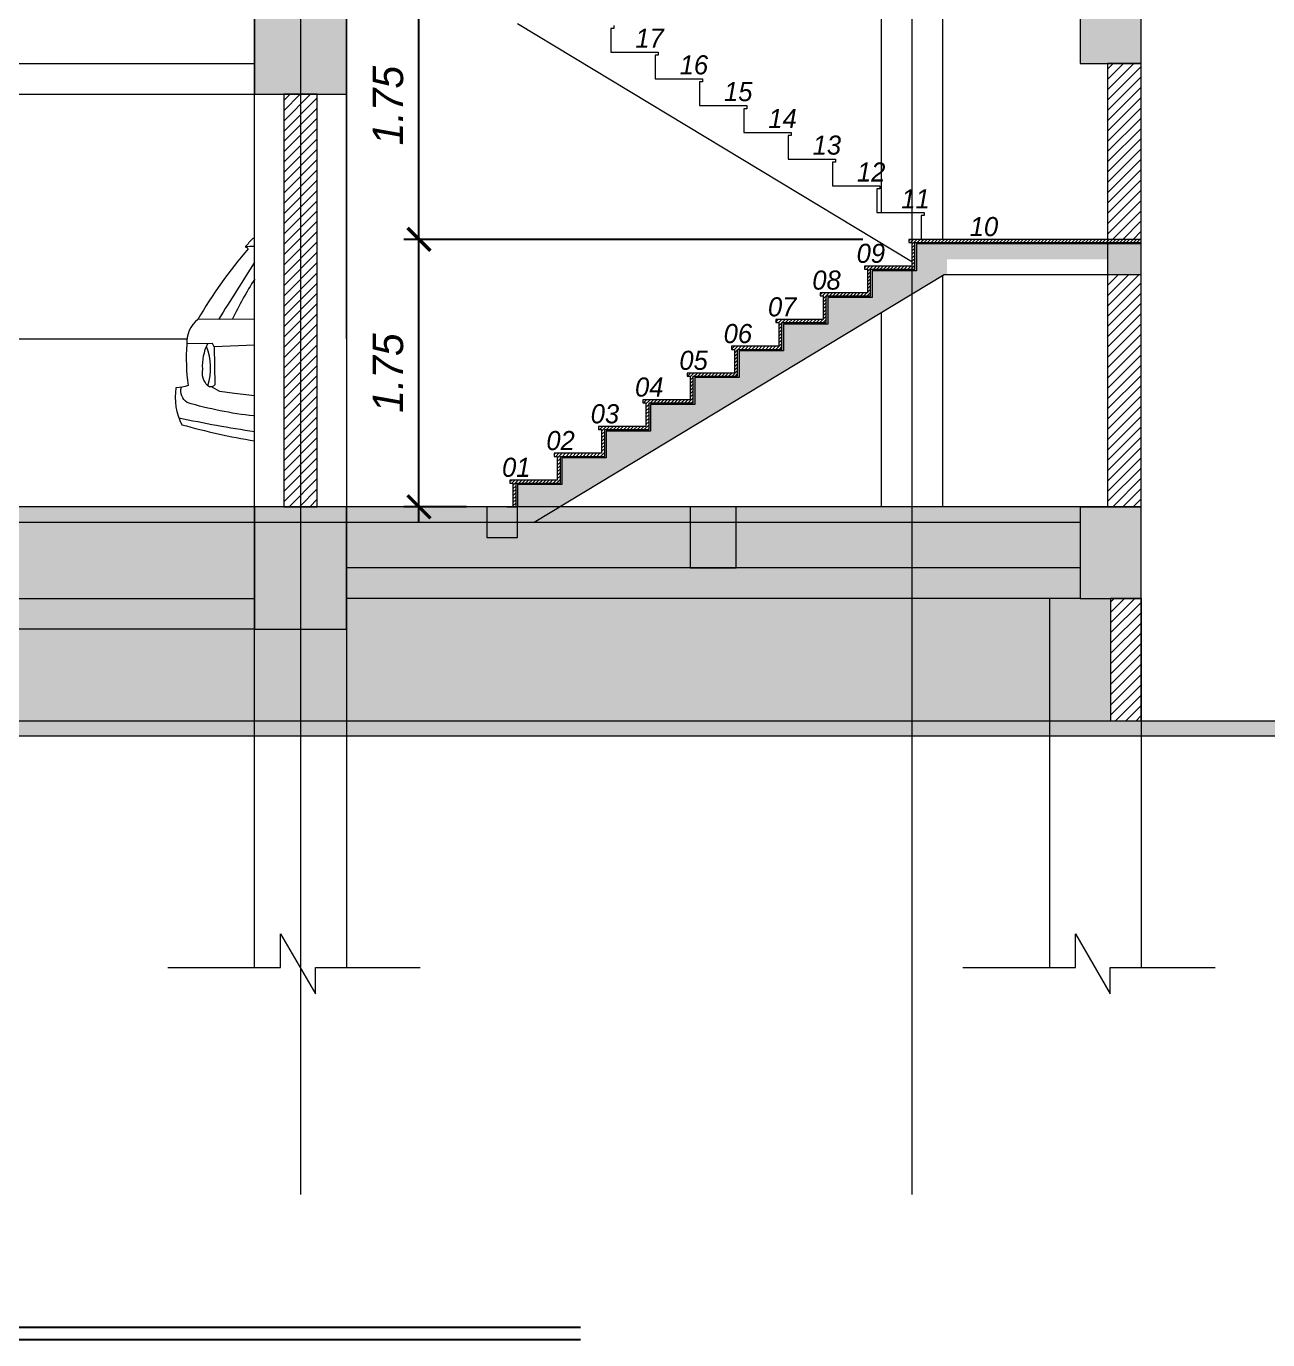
# Model space of a CAD drawing. Header units: millimetres. Extents: x 485872 to 486142, y -52344 to -52207.
# Drawn here: x 486064.97 to 486073.09, y -52343.33 to -52334.73 of the extents above; entities that cross this region are included whole.
import ezdxf

# ---------------------------------------------------------------- set-up
doc = ezdxf.new("R2010")
doc.units = ezdxf.units.MM
doc.header["$LTSCALE"] = 15
doc.header["$PDMODE"] = 2
doc.header["$PDSIZE"] = -10
doc.linetypes.add('DASHDOTX2', pattern=[50.8, 25.4, -12.7, 0, -12.7])
doc.layers.add('251', color=251, linetype='Continuous')
doc.layers.add('G', color=8, linetype='Continuous')
doc.styles.get("Standard").update_dxf_attribs({"font": ''})
doc.styles.get('Standard').set_extended_font_data('Flux Architect', italic=True)
doc.dimstyles.get("Standard").update_dxf_attribs({"dimtxt": 0.2, "dimasz": 0.15, "dimexe": 0.1, "dimexo": 0.3, "dimgap": 0.1, "dimtad": 1, "dimzin": 0, "dimdsep": 46, "dimtxsty": 'Standard', "dimblk": 'ARCHTICK', "dimcen": 0.09, "dimdle": 0.1, "dimclrd": 4, "dimclrt": 2, "dimadec": 0, "dimazin": 0, "dimtfac": 1, "dimtofl": 0, "dimtmove": 0, "dimatfit": 3, "dimfxl": 1, "dimtfillclr": 1, "dimtolj": 1, "dimtzin": 0, "dimarcsym": 1})
pattern_1 = [(45, (485401.173374, -52339.837264), (-0.0336759605, 0.0336759605), [])]

# ---------------------------------------------------------------- blocks, each defined once
blk = doc.blocks.new('01')
at = {"color": 1, "lineweight": -3}
for p, q in [((769811.4, -50321), (760387.5, -50321)), ((769811.4, -50401), (760379.5, -50401))]:
    blk.add_line(p, q, dxfattribs=at)
blk = doc.blocks.new('_ArchTick')
at = {"color": 0, "const_width": 0.15}
blk.add_lwpolyline([(-0.5, -0.5), (0.5, 0.5)], dxfattribs=at)
blk = doc.blocks.new('*D126')
at = {"color": 4, "linetype": 'Continuous', "lineweight": -2, "transparency": 16777216}
blk.add_line((486067.5346, -52337.9766), (486067.5346, -52336.0266), dxfattribs=at)
at = {"color": 0, "linetype": 'Continuous', "lineweight": -2, "transparency": 16777216}
for p, q in [((486070.4397, -52336.1266), (486067.4346, -52336.1266)), ((486067.8447, -52337.8766), (486067.4346, -52337.8766))]:
    blk.add_line(p, q, dxfattribs=at)
at = {"layer": 'Defpoints', "color": 0, "linetype": 'Continuous', "lineweight": 13, "transparency": 16777216}
for p in [(486067.5346, -52336.1266), (486070.7397, -52336.1266), (486068.1447, -52337.8766)]:
    blk.add_point(p, dxfattribs=at)
at = {"color": 4, "linetype": 'Continuous', "lineweight": -2, "transparency": 16777216, "xscale": 0.15, "yscale": 0.15, "zscale": 0.15}
for p, rotation in [((486067.5346, -52336.1266), 90), ((486067.5346, -52337.8766), 270)]:
    blk.add_blockref('_ArchTick', p, dxfattribs=dict(at, rotation=rotation))
at = {"color": 2, "linetype": 'Continuous', "lineweight": 13, "transparency": 16777216, "insert": (486067.3324, -52337.0016), "char_height": 0.2, "attachment_point": 5, "rotation": 90}
blk.add_mtext('\\A1;1.75', dxfattribs=at)
blk = doc.blocks.new('*D127')
at = {"color": 4, "linetype": 'Continuous', "lineweight": -2, "transparency": 16777216}
blk.add_line((486067.5346, -52336.2266), (486067.5346, -52334.2766), dxfattribs=at)
at = {"color": 0, "linetype": 'Continuous', "lineweight": -2, "transparency": 16777216}
for p, q in [((486067.2346, -52334.3766), (486067.4346, -52334.3766)), ((486070.4397, -52336.1266), (486067.4346, -52336.1266))]:
    blk.add_line(p, q, dxfattribs=at)
at = {"layer": 'Defpoints', "color": 0, "linetype": 'Continuous', "lineweight": 13, "transparency": 16777216}
for p in [(486067.5346, -52334.3766), (486067.5346, -52334.3766), (486070.7397, -52336.1266)]:
    blk.add_point(p, dxfattribs=at)
at = {"color": 4, "linetype": 'Continuous', "lineweight": -2, "transparency": 16777216, "xscale": 0.15, "yscale": 0.15, "zscale": 0.15}
for p, rotation in [((486067.5346, -52334.3766), 90), ((486067.5346, -52336.1266), 270)]:
    blk.add_blockref('_ArchTick', p, dxfattribs=dict(at, rotation=rotation))
at = {"color": 2, "linetype": 'Continuous', "lineweight": 13, "transparency": 16777216, "insert": (486067.3324, -52335.2516), "char_height": 0.2, "attachment_point": 5, "rotation": 90}
blk.add_mtext('\\A1;1.75', dxfattribs=at)

msp = doc.modelspace()

# ---------------------------------------------------------------- hatches: boundary and pattern name
at = {"linetype": 'Continuous', "lineweight": 13}
h = msp.add_hatch(color=256, dxfattribs=at)
h.dxf.hatch_style = 1
h.paths.add_polyline_path([(486066.4597, -52335.1766), (486067.0597, -52335.1766), (486067.0597, -52334.3766), (486066.4597, -52334.3766)])
h = msp.add_hatch(color=256, dxfattribs=at)
h.dxf.hatch_style = 1
h.paths.add_polyline_path([(486071.8597, -52334.9766), (486072.2597, -52334.9766), (486072.2597, -52334.3766), (486071.8597, -52334.3766)])
at = {"linetype": 'Continuous', "lineweight": 13, "true_color": 0xb64b2b}
h = msp.add_hatch(dxfattribs=at)
h.set_pattern_fill('ANSI31', color=15, scale=0.015)
h.set_pattern_definition(pattern_1)
h.paths.add_polyline_path([(486072.2597, -52336.3566), (486072.0397, -52336.3566), (486072.0397, -52337.8766), (486072.2597, -52337.8766)])
h.paths.add_polyline_path([(486072.2597, -52334.9766), (486072.0397, -52334.9766), (486072.0397, -52336.1266), (486072.2597, -52336.1266)])
h = msp.add_hatch(dxfattribs=at)
h.set_pattern_fill('ANSI31', color=15, scale=0.015)
h.set_pattern_definition(pattern_1)
h.paths.add_polyline_path([(486066.6497, -52337.8766), (486066.8697, -52337.8766), (486066.8697, -52335.1766), (486066.6497, -52335.1766)])
at = {"linetype": 'Continuous', "lineweight": 13}
h = msp.add_hatch(dxfattribs=at)
h.set_pattern_fill('ANSI31', color=256, scale=0.005)
h.set_pattern_definition([(45, (485401.173374, -52339.837264), (-0.01122532015, 0.01122532015), [])])
h.paths.add_polyline_path([(486072.2597, -52336.1466), (486072.2597, -52336.1266), (486070.7397, -52336.1266), (486070.7397, -52336.1466), (486070.7597, -52336.1466), (486070.7597, -52336.3016), (486070.4497, -52336.3016), (486070.4497, -52336.3216), (486070.4697, -52336.3216), (486070.4697, -52336.4766), (486070.1597, -52336.4766), (486070.1597, -52336.4966), (486070.1797, -52336.4966), (486070.1797, -52336.6516), (486069.8697, -52336.6516), (486069.8697, -52336.6716), (486069.8897, -52336.6716), (486069.8897, -52336.8266), (486069.5797, -52336.8266), (486069.5797, -52336.8466), (486069.5997, -52336.8466), (486069.5997, -52337.0016), (486069.2897, -52337.0016), (486069.2897, -52337.0216), (486069.3097, -52337.0216), (486069.3097, -52337.1766), (486068.9997, -52337.1766), (486068.9997, -52337.1966), (486069.0197, -52337.1966), (486069.0197, -52337.3516), (486068.7097, -52337.3516), (486068.7097, -52337.3716), (486068.7297, -52337.3716), (486068.7297, -52337.5266), (486068.4197, -52337.5266), (486068.4197, -52337.5466), (486068.4397, -52337.5466), (486068.4397, -52337.7016), (486068.1297, -52337.7016), (486068.1297, -52337.7216), (486068.1497, -52337.7216), (486068.1497, -52337.8766), (486068.1697, -52337.8766), (486068.1697, -52337.7216), (486068.4597, -52337.7216), (486068.4597, -52337.5466), (486068.7497, -52337.5466), (486068.7497, -52337.3716), (486069.0397, -52337.3716), (486069.0397, -52337.1966), (486069.3297, -52337.1966), (486069.3297, -52337.0216), (486069.6197, -52337.0216), (486069.6197, -52336.8466), (486069.9097, -52336.8466), (486069.9097, -52336.6716), (486070.1997, -52336.6716), (486070.1997, -52336.4966), (486070.4897, -52336.4966), (486070.4897, -52336.3216), (486070.7797, -52336.3216), (486070.7797, -52336.1466)])
h = msp.add_hatch(dxfattribs=at)
h.set_pattern_fill('ARKHID16', color=5, scale=0.03, pattern_type=2)
h.set_pattern_definition([(0, (485401.173374, -52339.835764), (0.03, 0.03), [0.0015, -0.0105, 0, -0.015, 0, -0.003]), (0, (485401.173374, -52339.826764), (0.03, 0.03), [0, -0.0105, 0.0015, -0.015, 0, -0.003]), (0, (485401.173374, -52339.820764), (0.03, 0.03), [0, -0.012, 0, -0.0135, 0.0015, -0.003]), (0, (485401.173374, -52339.808764), (0.03, 0.03), [0, -0.012, 0.0015, -0.0135, 0, -0.003]), (90, (485401.173374, -52339.837264), (-0.03, 0.03), [0.0015, -0.0285]), (90, (485401.185374, -52339.837264), (-0.03, 0.03), [-0.0105, 0.0015, -0.009, 0, -0.0075, 0.0015]), (90, (485401.200374, -52339.837264), (-0.03, 0.03), [0, -0.015, 0.0015, -0.0075, 0, -0.006]), (90, (485401.176374, -52339.837264), (-0.015, 0.015), [0, -0.0045, 0, -0.0045, 0, -0.006]), (90, (485401.179374, -52339.835764), (-0.015, 0.015), [0, -0.006, 0, -0.0045, 0, -0.0045]), (90, (485401.182374, -52339.837264), (-0.015, 0.015), [0, -0.006, 0, -0.006, 0, -0.003]), (90, (485401.188374, -52339.834264), (-0.015, 0.015), [0, -0.0045, 0, -0.006, 0, -0.0045]), (45, (485401.173374, -52339.837264), (2e-18, 0.02999999995), [0.0021213, -0.01272792, 0.0021213, -0.0254558868]), (135, (485401.185374, -52339.837264), (2e-18, 0.02999999995), [-0.021213, 0.0021213, -0.0169708068, 0.0021213])])
h.paths.add_polyline_path([(486068.1697, -52337.8766), (486068.1697, -52337.7216), (486068.4597, -52337.7216), (486068.4597, -52337.5466), (486068.7497, -52337.5466), (486068.7497, -52337.3716), (486069.0397, -52337.3716), (486069.0397, -52337.1966), (486069.3297, -52337.1966), (486069.3297, -52337.0216), (486069.6197, -52337.0216), (486069.6197, -52336.8466), (486069.9097, -52336.8466), (486069.9097, -52336.6716), (486070.1997, -52336.6716), (486070.1997, -52336.4966), (486070.4897, -52336.4966), (486070.4897, -52336.3216), (486070.7797, -52336.3216), (486070.7797, -52336.1466), (486072.2597, -52336.1466), (486072.2597, -52336.1566), (486070.7897, -52336.1566), (486070.7897, -52336.3316), (486070.4997, -52336.3316), (486070.4997, -52336.5066), (486070.2097, -52336.5066), (486070.2097, -52336.6816), (486069.9197, -52336.6816), (486069.9197, -52336.8566), (486069.6297, -52336.8566), (486069.6297, -52337.0316), (486069.3397, -52337.0316), (486069.3397, -52337.2066), (486069.0497, -52337.2066), (486069.0497, -52337.3816), (486068.7597, -52337.3816), (486068.7597, -52337.5566), (486068.4697, -52337.5566), (486068.4697, -52337.7316), (486068.1797, -52337.7316), (486068.1797, -52337.8766)])
h = msp.add_hatch(color=256, dxfattribs=at)
h.dxf.hatch_style = 1
h.paths.add_polyline_path([(486070.9897, -52336.2566), (486072.0397, -52336.2566), (486072.0397, -52336.1566), (486070.7897, -52336.1566), (486070.7897, -52336.3316), (486070.7597, -52336.3316), (486070.7597, -52336.4846), (486070.9719, -52336.3566), (486070.9897, -52336.3566)])
h.paths.add_polyline_path([(486072.2597, -52336.1566), (486072.0397, -52336.1566), (486072.0397, -52336.3566), (486072.2597, -52336.3566)])
h.paths.add_polyline_path([(486068.1797, -52337.9766), (486068.2873, -52337.9766), (486070.7597, -52336.4846), (486070.7597, -52336.3316), (486070.4997, -52336.3316), (486070.4997, -52336.5066), (486070.2097, -52336.5066), (486070.2097, -52336.6816), (486069.9197, -52336.6816), (486069.9197, -52336.8566), (486069.6297, -52336.8566), (486069.6297, -52337.0316), (486069.3397, -52337.0316), (486069.3397, -52337.2066), (486069.0497, -52337.2066), (486069.0497, -52337.3816), (486068.7597, -52337.3816), (486068.7597, -52337.5566), (486068.4697, -52337.5566), (486068.4697, -52337.7316), (486068.1797, -52337.7316)])
h = msp.add_hatch(color=256, dxfattribs=at)
h.dxf.hatch_style = 1
h.paths.add_polyline_path([(486071.8597, -52337.9766), (486071.8597, -52337.8766), (486059.0597, -52337.8766), (486059.0597, -52337.9766)])
h = msp.add_hatch(color=256, dxfattribs=at)
h.dxf.hatch_style = 1
h.paths.add_polyline_path([(486066.4597, -52338.6766), (486067.0597, -52338.6766), (486067.0597, -52337.8766), (486066.4597, -52337.8766)])
h = msp.add_hatch(color=256, dxfattribs=at)
h.dxf.hatch_style = 1
h.paths.add_polyline_path([(486068.1797, -52337.8766), (486067.9797, -52337.8766), (486067.9797, -52338.0766), (486068.1797, -52338.0766)])
h = msp.add_hatch(color=256, dxfattribs=at)
h.dxf.hatch_style = 1
h.paths.add_polyline_path([(486069.6097, -52337.8766), (486069.3097, -52337.8766), (486069.3097, -52338.2766), (486069.6097, -52338.2766)])
h = msp.add_hatch(color=256, dxfattribs=at)
h.dxf.hatch_style = 1
h.paths.add_polyline_path([(486071.8597, -52338.4766), (486072.2597, -52338.4766), (486072.2597, -52337.8766), (486071.8597, -52337.8766)])
h = msp.add_hatch(dxfattribs=at)
h.set_pattern_fill('AR-CONC', color=256, scale=0.002)
h.set_pattern_definition([(50, (485401.17337, -52287.03726), (0.36436934, -0.03187817), [0.0381, -0.4191]), (355, (485401.17337, -52287.03726), (-0.07048684, 0.3821137), [0.03048, -0.33528117]), (100.451445, (485401.20374, -52287.03992), (0.2938825, 0.3502355), [0.03238002, -0.35618049]), (46.1842, (485401.17337, -52286.93566), (0.54215808, -0.08408466), [0.05715, -0.62865]), (96.63556, (485401.21855, -52286.94267), (0.47480827, 0.49485225), [0.04857005, -0.5342712]), (351.18415, (485401.1734, -52286.93566), (0.47480827, 0.49485225), [0.04571993, -0.50291946]), (21, (485401.22417, -52286.96106), (0.30322878, -0.2045304), [0.0381, -0.4191]), (326, (485401.22417, -52286.96106), (0.12360406, 0.36837593), [0.03048, -0.33528]), (71.451445, (485401.24944, -52286.9781), (0.42683284, 0.16384554), [0.03238002, -0.35617988]), (37.5, (485401.17337, -52287.03726), (0.006177207, 0.169110078), [0, -0.331216, 0, -0.34036, 0, -0.33655]), (7.5, (485401.17337, -52287.03726), (0.133639325, 0.20036115), [0, -0.194056, 0, -0.323596, 0, -0.12827]), (327.5, (485401.06009, -52287.03726), (0.27118119, -0.011457488), [0, -0.127, 0, -0.39624, 0, -0.52578]), (317.5, (485401.0093, -52287.03726), (0.29625836, 0.05085298), [0, -0.1651, 0, -0.263144, 0, -0.37338])])
h.paths.add_polyline_path([(486058.4597, -52338.6766), (486058.4597, -52338.2045), (486056.683, -52339.2766), (486058.4597, -52339.2766)])
h.paths.add_polyline_path([(486059.0597, -52338.6766), (486058.7597, -52338.6766), (486058.7597, -52339.2766), (486059.0597, -52339.2766)])
h.paths.add_polyline_path([(486058.7597, -52338.6766), (486058.6597, -52338.6766), (486058.6597, -52339.2766), (486058.7597, -52339.2766)])
h.paths.add_polyline_path([(486066.4597, -52338.6766), (486059.0597, -52338.6766), (486059.0597, -52339.2766), (486066.4597, -52339.2766)])
h.paths.add_polyline_path([(486066.4597, -52338.4766), (486059.0597, -52338.4766), (486059.0597, -52338.6766), (486066.4597, -52338.6766)])
h.paths.add_polyline_path([(486062.5597, -52337.9766), (486059.0597, -52337.9766), (486059.0597, -52338.4766), (486062.5597, -52338.4766)])
h.paths.add_polyline_path([(486066.4597, -52337.9766), (486062.9597, -52337.9766), (486062.9597, -52338.4766), (486066.4597, -52338.4766)])
h.paths.add_polyline_path([(486066.7597, -52338.6766), (486066.4597, -52338.6766), (486066.4597, -52339.2766), (486066.7597, -52339.2766)])
h.paths.add_polyline_path([(486067.0597, -52338.6766), (486066.7597, -52338.6766), (486066.7597, -52339.2766), (486067.0597, -52339.2766)])
h.paths.add_polyline_path([(486070.7597, -52338.4766), (486067.0597, -52338.4766), (486067.0597, -52338.6766), (486067.0597, -52339.2766), (486070.7597, -52339.2766)])
h.paths.add_polyline_path([(486070.7597, -52338.2766), (486067.0597, -52338.2766), (486067.0597, -52338.4766), (486070.7597, -52338.4766)])
h.paths.add_polyline_path([(486069.3097, -52337.9766), (486068.1797, -52337.9766), (486068.1797, -52338.0766), (486067.9797, -52338.0766), (486067.9797, -52337.9766), (486067.0597, -52337.9766), (486067.0597, -52338.2766), (486069.3097, -52338.2766)])
h.paths.add_polyline_path([(486071.6597, -52338.4766), (486070.7597, -52338.4766), (486070.7597, -52339.2766), (486071.6597, -52339.2766)])
h.paths.add_polyline_path([(486071.8597, -52338.2766), (486070.7597, -52338.2766), (486070.7597, -52338.4766), (486071.8597, -52338.4766)])
h.paths.add_polyline_path([(486070.7597, -52337.9766), (486069.6097, -52337.9766), (486069.6097, -52338.2766), (486070.7597, -52338.2766)])
h.paths.add_polyline_path([(486071.8597, -52337.9766), (486070.7597, -52337.9766), (486070.7597, -52338.2766), (486071.8597, -52338.2766)])
h.paths.add_polyline_path([(486072.0597, -52338.4766), (486071.8597, -52338.4766), (486071.6597, -52338.4766), (486071.6597, -52339.2766), (486072.0597, -52339.2766)])
at = {"linetype": 'Continuous', "lineweight": 13, "true_color": 0xb64b2b}
h = msp.add_hatch(dxfattribs=at)
h.set_pattern_fill('ANSI31', color=15, scale=0.015)
h.set_pattern_definition([(45, (485401.173374, -52287.037264), (-0.0336759605, 0.0336759605), [])])
h.paths.add_polyline_path([(486072.2597, -52339.2766), (486072.2597, -52338.4766), (486072.0597, -52338.4766), (486072.0597, -52339.2766)])
at = {"linetype": 'Continuous', "lineweight": 13}
h = msp.add_hatch(color=256, dxfattribs=at)
h.dxf.hatch_style = 1
h.paths.add_polyline_path([(486051.7343, -52339.2766), (486077.5443, -52339.2766), (486077.5443, -52339.3766), (486051.7343, -52339.3766)])

# ---------------------------------------------------------------- linework, layer by layer
at = {"color": 6, "linetype": 'DASHDOTX2', "lineweight": 13}
for p, q in [((486066.7597, -52330.8766), (486066.7597, -52342.3766)), ((486070.7597, -52330.8766), (486070.7597, -52342.3766))]:
    msp.add_line(p, q, dxfattribs=at)
at = {"linetype": 'Continuous', "lineweight": 13}
for p, q in [((486067.0597, -52330.8766), (486067.0597, -52340.891)), ((486070.9597, -52332.864), (486070.9597, -52336.1266)), ((486070.5597, -52333.1053), (486070.5597, -52335.9516)), ((486067.0597, -52336.7766), (486067.0597, -52334.8175)), ((486068.2873, -52337.9766), (486070.9719, -52336.3566)), ((486070.9597, -52336.364), (486070.9597, -52337.8766)), ((486070.5597, -52336.6053), (486070.5597, -52337.8766))]:
    msp.add_line(p, q, dxfattribs=at)
for points in [[(486066.4597, -52340.891), (486066.4597, -52330.8766)], [(486070.7597, -52336.2734), (486068.1797, -52334.7165)], [(486068.8097, -52334.7266), (486068.8097, -52334.7466), (486068.7897, -52334.7466), (486068.7897, -52334.9016), (486069.0997, -52334.9016), (486069.0997, -52334.9216), (486069.0797, -52334.9216), (486069.0797, -52335.0766), (486069.3897, -52335.0766), (486069.3897, -52335.0966), (486069.3697, -52335.0966), (486069.3697, -52335.2516), (486069.6797, -52335.2516), (486069.6797, -52335.2716), (486069.6597, -52335.2716), (486069.6597, -52335.4266), (486069.9697, -52335.4266), (486069.9697, -52335.4466), (486069.9497, -52335.4466), (486069.9497, -52335.6016), (486070.2597, -52335.6016), (486070.2597, -52335.6216), (486070.2397, -52335.6216), (486070.2397, -52335.7766), (486070.5497, -52335.7766), (486070.5497, -52335.7966), (486070.5297, -52335.7966), (486070.5297, -52335.9516), (486070.8397, -52335.9516), (486070.8397, -52335.9716), (486070.8197, -52335.9716), (486070.8197, -52336.1266), (486070.8397, -52336.1266)], [(486059.0597, -52334.9766), (486066.4597, -52334.9766)], [(486059.0597, -52335.1766), (486066.4597, -52335.1766)], [(486072.2597, -52336.1566), (486070.7897, -52336.1566), (486070.7897, -52336.3316), (486070.4997, -52336.3316), (486070.4997, -52336.5066), (486070.2097, -52336.5066), (486070.2097, -52336.6816), (486069.9197, -52336.6816), (486069.9197, -52336.8566), (486069.6297, -52336.8566), (486069.6297, -52337.0316), (486069.3397, -52337.0316), (486069.3397, -52337.2066), (486069.0497, -52337.2066), (486069.0497, -52337.3816), (486068.7597, -52337.3816), (486068.7597, -52337.5566), (486068.4697, -52337.5566), (486068.4697, -52337.7316), (486068.1797, -52337.7316), (486068.1797, -52337.8766)], [(486070.9719, -52336.3566), (486072.2597, -52336.3566)], [(486071.8597, -52337.8766), (486058.4597, -52337.8766)], [(486068.1097, -52337.8766), (486068.1797, -52337.8766)], [(486058.4597, -52337.9766), (486071.8597, -52337.9766)], [(486071.8597, -52338.2766), (486067.0597, -52338.2766)], [(486059.0597, -52338.4766), (486066.4597, -52338.4766)], [(486071.8597, -52338.4766), (486067.0597, -52338.4766)], [(486071.6597, -52338.4766), (486071.6597, -52340.891)], [(486072.2597, -52339.2766), (486072.2597, -52338.4766), (486072.0597, -52338.4766), (486072.0597, -52339.2766), (486072.2597, -52339.2766)], [(486072.2597, -52338.4766), (486072.2597, -52340.891)], [(486066.4597, -52338.6766), (486059.0597, -52338.6766)], [(486065.8926, -52340.891), (486066.6298, -52340.891), (486066.6298, -52340.6709), (486066.858, -52341.0633), (486066.858, -52340.891), (486067.5435, -52340.891)], [(486071.0926, -52340.891), (486071.8298, -52340.891), (486071.8298, -52340.6709), (486072.058, -52341.0633), (486072.058, -52340.891), (486072.7435, -52340.891)]]:
    msp.add_lwpolyline(points, dxfattribs=at)
for points in [[(486066.4597, -52335.1766), (486067.0597, -52335.1766), (486067.0597, -52334.3766), (486066.4597, -52334.3766)], [(486071.8597, -52334.9766), (486072.2597, -52334.9766), (486072.2597, -52334.3766), (486071.8597, -52334.3766)], [(486072.0397, -52337.8766), (486072.2597, -52337.8766), (486072.2597, -52334.9766), (486072.0397, -52334.9766)], [(486066.6497, -52337.8766), (486066.8697, -52337.8766), (486066.8697, -52335.1766), (486066.6497, -52335.1766)], [(486072.2597, -52336.1466), (486072.2597, -52336.1266), (486070.7397, -52336.1266), (486070.7397, -52336.1466), (486070.7597, -52336.1466), (486070.7597, -52336.3016), (486070.4497, -52336.3016), (486070.4497, -52336.3216), (486070.4697, -52336.3216), (486070.4697, -52336.4766), (486070.1597, -52336.4766), (486070.1597, -52336.4966), (486070.1797, -52336.4966), (486070.1797, -52336.6516), (486069.8697, -52336.6516), (486069.8697, -52336.6716), (486069.8897, -52336.6716), (486069.8897, -52336.8266), (486069.5797, -52336.8266), (486069.5797, -52336.8466), (486069.5997, -52336.8466), (486069.5997, -52337.0016), (486069.2897, -52337.0016), (486069.2897, -52337.0216), (486069.3097, -52337.0216), (486069.3097, -52337.1766), (486068.9997, -52337.1766), (486068.9997, -52337.1966), (486069.0197, -52337.1966), (486069.0197, -52337.3516), (486068.7097, -52337.3516), (486068.7097, -52337.3716), (486068.7297, -52337.3716), (486068.7297, -52337.5266), (486068.4197, -52337.5266), (486068.4197, -52337.5466), (486068.4397, -52337.5466), (486068.4397, -52337.7016), (486068.1297, -52337.7016), (486068.1297, -52337.7216), (486068.1497, -52337.7216), (486068.1497, -52337.8766), (486068.1697, -52337.8766), (486068.1697, -52337.7216), (486068.4597, -52337.7216), (486068.4597, -52337.5466), (486068.7497, -52337.5466), (486068.7497, -52337.3716), (486069.0397, -52337.3716), (486069.0397, -52337.1966), (486069.3297, -52337.1966), (486069.3297, -52337.0216), (486069.6197, -52337.0216), (486069.6197, -52336.8466), (486069.9097, -52336.8466), (486069.9097, -52336.6716), (486070.1997, -52336.6716), (486070.1997, -52336.4966), (486070.4897, -52336.4966), (486070.4897, -52336.3216), (486070.7797, -52336.3216), (486070.7797, -52336.1466)], [(486066.4597, -52338.6766), (486067.0597, -52338.6766), (486067.0597, -52337.8766), (486066.4597, -52337.8766)], [(486067.9797, -52338.0766), (486068.1797, -52338.0766), (486068.1797, -52337.8766), (486067.9797, -52337.8766)], [(486069.3097, -52338.2766), (486069.6097, -52338.2766), (486069.6097, -52337.8766), (486069.3097, -52337.8766)], [(486071.8597, -52338.4766), (486072.2597, -52338.4766), (486072.2597, -52337.8766), (486071.8597, -52337.8766)], [(486051.7343, -52339.2766), (486077.5443, -52339.2766), (486077.5443, -52339.3766), (486051.7343, -52339.3766)]]:
    msp.add_lwpolyline(points, close=True, dxfattribs=at)
at = {"layer": '251', "lineweight": 5}
for points in [[(486066.4597, -52336.1199, 0.000152), (486066.4475, -52336.1207, 0.007164), (486066.3981, -52336.1758, -0.152641), (486066.4174, -52336.1879, 0.043639), (486066.0872, -52336.6505, 0.23675), (486066.016, -52336.8145, 0.05669), (486066.0245, -52337.0824, -0.077882), (486065.9448, -52337.0979, 0.163522), (486065.9839, -52337.3398, 0.026532), (486066.4597, -52337.4454)], [(486066.4597, -52336.1713, -0.000106), (486066.3981, -52336.1758)], [(486066.4597, -52336.1726, 0.000469), (486066.3981, -52336.1758)], [(486066.4597, -52336.2752, -0.000666), (486066.2234, -52336.6503)], [(486066.1953, -52336.8299), (486066.1981, -52337.0778, -0.475427), (486066.1536, -52337.0849, -0.261517), (486066.1203, -52336.9759, -0.136349), (486066.1536, -52336.8079, -4.5823)], [(486066.4597, -52337.2838, -0.042305), (486066.4532, -52337.2822, -0.044283), (486066.0181, -52337.1949, -0.31699), (486065.9801, -52337.0942)]]:
    msp.add_lwpolyline(points, format="xyb", dxfattribs=at)
for points in [[(486066.4597, -52336.65), (486066.0872, -52336.6505)], [(486066.4597, -52336.8201), (486066.1953, -52336.8299), (486066.1845, -52336.8074), (486066.0158, -52336.8102)], [(486066.4597, -52337.1495), (486066.3286, -52337.1343), (486066.2322, -52337.1231), (486066.1776, -52337.0919)]]:
    msp.add_lwpolyline(points, dxfattribs=at)
for centre, radius, start, end in [((486068.902, -52337.9205), 2.884, 147.86829, 153.868), ((486065.781, -52336.9683), 0.3904, 342.61638, 21.25637), ((486067.5675, -52329.8532), 7.6115, 257.83397, 261.63159)]:
    msp.add_arc(centre, radius, start, end, dxfattribs=at)
at = {"layer": 'G', "lineweight": 0}
msp.add_line((486071.8597, -52337.8766), (486072.2597, -52337.8766), dxfattribs=at)
msp.add_line((486071.8597, -52337.8766), (486072.2597, -52337.8766), dxfattribs=at)
msp.add_line((486071.8597, -52337.8766), (486072.2597, -52337.8766), dxfattribs=at)
msp.add_lwpolyline([(486063.7529, -52336.7766), (486066.0175, -52336.7766)], dxfattribs=at)

# ---------------------------------------------------------------- block references
at = {"linetype": 'Continuous', "lineweight": 13, "xscale": 0.001, "yscale": 0.001, "zscale": 0.001}
msp.add_blockref('01', (485298.7805, -52292.9259), dxfattribs=at)

# ---------------------------------------------------------------- texts
at = {"color": 2, "linetype": 'Continuous', "lineweight": 13, "char_height": 0.125, "attachment_point": 5}
for s, insert in [('\\A1;17', (486069.0434, -52334.8108)), ('\\A1;16', (486069.3334, -52334.9858)), ('\\A1;15', (486069.6234, -52335.1608)), ('\\A1;14', (486069.9134, -52335.3358)), ('\\A1;13', (486070.2034, -52335.5108)), ('\\A1;12', (486070.4934, -52335.6858)), ('\\A1;11', (486070.7834, -52335.8608)), ('\\A1;10', (486071.2312, -52336.044)), ('\\A1;09', (486070.4912, -52336.219)), ('\\A1;08', (486070.2012, -52336.394)), ('\\A1;07', (486069.9112, -52336.569)), ('\\A1;06', (486069.6212, -52336.744)), ('\\A1;05', (486069.3312, -52336.919)), ('\\A1;04', (486069.0412, -52337.094)), ('\\A1;02', (486068.4612, -52337.444)), ('\\A1;01', (486068.1712, -52337.619))]:
    msp.add_mtext(s, dxfattribs=dict(at, insert=insert))
at = {"color": 2, "linetype": 'Continuous', "lineweight": 13, "insert": (486068.7512, -52337.269), "char_height": 0.125, "width": 0.154758, "attachment_point": 5}
msp.add_mtext('\\A1;03', dxfattribs=at)

# ---------------------------------------------------------------- dimensions: what is measured, and where the dimension line sits
at = {"linetype": 'Continuous', "lineweight": 13}
dim = msp.add_linear_dim(base=(486067.5346, -52334.3766), p1=(486070.7397, -52336.1266), p2=(486067.5346, -52334.3766), angle=90, dimstyle='Standard', override={"dimtmove": 1}, dxfattribs=at)
dim.commit()
dim.dimension.update_dxf_attribs({"geometry": '*D127', "text_midpoint": (486067.3324, -52335.2516)})
dim = msp.add_linear_dim(base=(486067.5346, -52336.1266), p1=(486068.1447, -52337.8766), p2=(486070.7397, -52336.1266), angle=90, dimstyle='Standard', dxfattribs=at)
dim.commit()
dim.dimension.update_dxf_attribs({"geometry": '*D126', "text_midpoint": (486067.3324, -52337.0016)})

doc.saveas('drawing.dxf')
